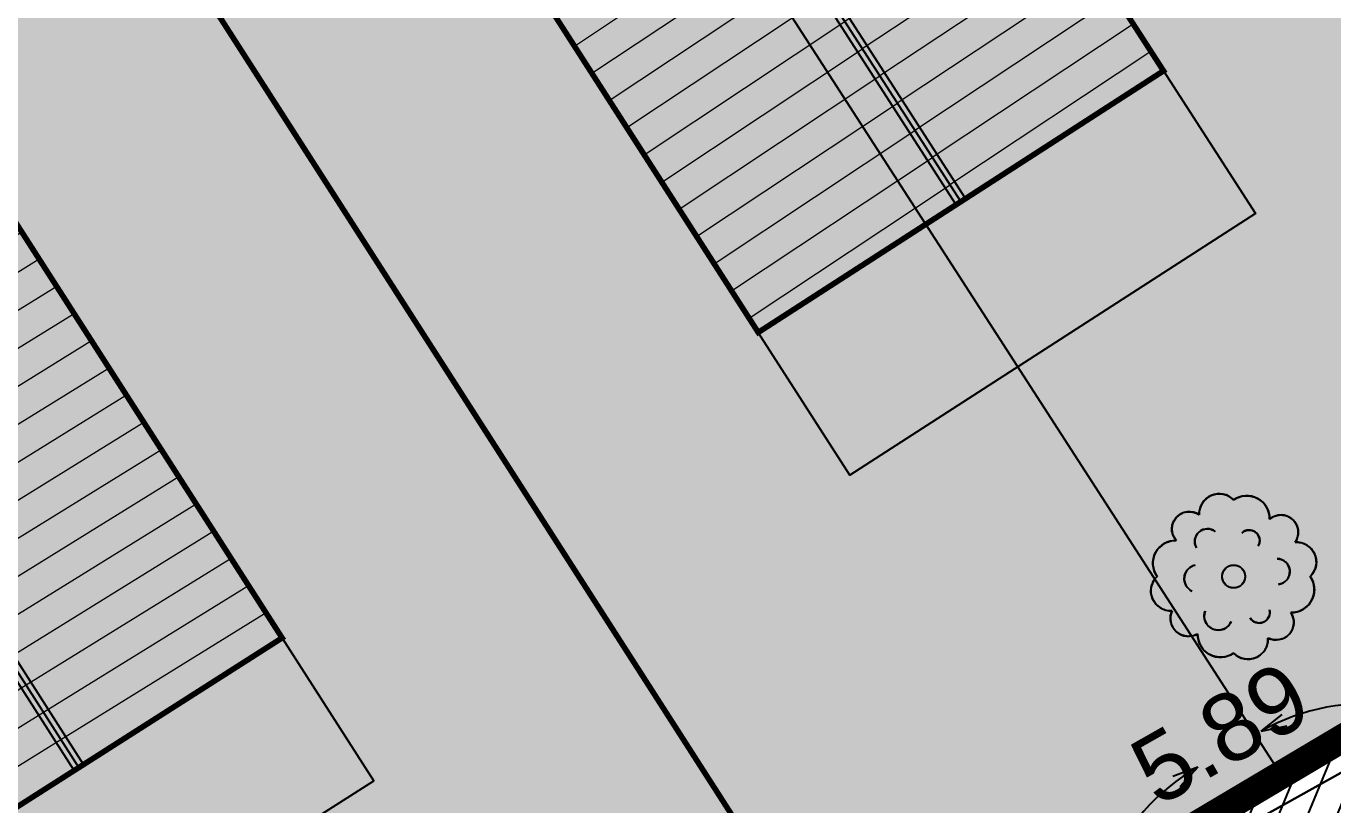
# Model space of a CAD drawing. Header units: metres. Extents: x 394605 to 1395358, y 4171135 to 6406139.
# Drawn here: x 1394503.61 to 1394526.72, y 4172584.86 to 4172598.63 of the extents above; entities that cross this region are included whole.
import ezdxf
from ezdxf.enums import TextEntityAlignment as Align

# ---------------------------------------------------------------- set-up
doc = ezdxf.new("R2010")
doc.units = ezdxf.units.M
doc.header["$LTSCALE"] = 2
doc.linetypes.add('AXES2', pattern=[1.125, 0.75, -0.125, 0.125, -0.125])
doc.linetypes.add('CACHE', pattern=[0.375, 0.25, -0.125])
for name, color, linetype in [('Arbres_à_enjeux', 6, 'Continuous'), ('P-Assiette', 14, 'Continuous'), ('P-Lot', 250, 'Continuous'), ('P-Recul', 5, 'Continuous'), ('T-BATIMENT', 7, 'Continuous'), ('T-BATIMENT-HACHURE', 7, 'Continuous'), ('T-COTATIONS', 1, 'Continuous'), ('T-LIMITES', 1, 'Continuous'), ('T-SECTION AH', 3, 'Continuous'), ('T-VEGETATION', 108, 'Continuous')]:
    doc.layers.add(name, color=color, linetype=linetype)
doc.layers.add('C-Hab', color=7, linetype='Continuous', true_color=0xfbfcc5)
doc.layers.add('H-bati', color=7, linetype='Continuous', true_color=0x857b3d)
doc.layers.add('C-Lot', color=7, linetype='Continuous', true_color=0xeaddbe, transparency=0.5)
doc.styles.add('Arial 1.0', font='arial.ttf', dxfattribs={"width": 0.99, "height": 0.2})
pattern_1 = [(266.5102305065259, (379432.3446980148, 6438839.854039512), (0.5704402578887047, -0.03478738535544174), [])]

# ---------------------------------------------------------------- blocks, each defined once
blk = doc.blocks.new('Flèche gauche')
at = {"color": 0}
for q in [(0.6106969393718814, 0.2879555129647198), (0.6165316798958774, 0.2149429376847267)]:
    blk.add_line((0.766630682849163, 0.2636774042406193), q, dxfattribs=at)
blk.add_arc((0.7702915626116084, -0.9932779742569885), 1.256960709638412, 90.16687335938703, 127.7937397744664, dxfattribs=at)
blk = doc.blocks.new('Flèche droite')
at = {"color": 0}
for q in [(-0.6106969393718769, 0.2879555129647182), (-0.6165316798958728, 0.2149429376847251)]:
    blk.add_line((-0.7666306828491584, 0.2636774042406178), q, dxfattribs=at)
blk.add_arc((-0.7702915626116056, -0.9932779742569902), 1.256960709638412, 52.2062602255338, 89.8331266406129, dxfattribs=at)
blk = doc.blocks.new('A$C758E7D02')
at = {"color": 104, "linetype": 'Continuous', "lineweight": -3}
blk.add_circle((0, 0), 0.1015583750999975, dxfattribs=at)
for centre, radius, start, end in [((-0.1275147015699076, 0.555152232047476), 0.1765071018121276, 43.68116258275225, 183.5855185810282), ((0.1164111645871344, 0.5121093561583621), 0.201810709496209, 358.446959581943, 125.1814545820619), ((-0.3935336522481521, 0.4206891263083889), 0.152668865345682, 53.9440572188253, 222.195165947765), ((0.4185560177984371, 0.3911587991851775), 0.1530285319318557, 325.1330616929599, 131.0061614715119), ((-0.2309874212214709, 0.3096346063848614), 0.1123858775451596, 52.42823969313627, 209.5382013347194), ((0.1368533815134469, 0.3172601307442164), 0.09361312488800767, 330.5781575828191, 133.7013555815067), ((-0.512109356086512, 0.1164111646285164), 0.201810709496209, 88.44695958194303, 215.181454582071), ((0.5551522320461117, 0.1275147015703624), 0.1765071018121276, 313.6811625827567, 93.58551858102862), ((0.3824700014070004, 0.04346446211638977), 0.1141605727082251, 276.6100445764242, 88.95563623430317), ((-0.5551522320470212, -0.1275147015694529), 0.1765071018121276, 133.6811625827567, 273.5855185810286), ((-0.3116486984081348, -0.01969591474153276), 0.1244997563969042, 103.6978511325776, 242.3351342874278), ((0.5121093561015186, -0.1164111645712183), 0.201810709496209, 268.4469595819431, 35.18145458207101), ((-0.3998267391693844, -0.3703069364628391), 0.158928200724996, 155.2128748459172, 300.9263483192465), ((-0.1360266974793376, -0.3510605840506287), 0.1236922048258439, 159.5257211966062, 338.1549308276295), ((0.2263051170571089, -0.3178685762804889), 0.09361312488800767, 210.5781575831314, 13.70135558447734), ((0.3747761935010203, -0.4038410548687352), 0.1572622516048958, 243.1209560447971, 33.01826711892249), ((-0.1164111645721277, -0.5121093561010639), 0.201810709496209, 178.446959581943, 305.1814545820619), ((0.1275147015694529, -0.5551522320461117), 0.1765071018121276, 223.6811625827522, 3.585518581028216)]:
    blk.add_arc(centre, radius, start, end, dxfattribs=at)
blk = doc.blocks.new('r008')
at = {"layer": 'T-VEGETATION'}
blk.add_blockref('A$C758E7D02', (0, 0), dxfattribs=at)
blk = doc.blocks.new('Maison2')
at = {"layer": 'C-Hab', "true_color": 0xebe4e0}
h = blk.add_hatch(color=254, dxfattribs=at)
h.dxf.hatch_style = 1
h.paths.add_polyline_path([(379591.4384184218, 6438838.146923824), (379588.4473754718, 6438838.378691342), (379587.808642001, 6438829.864623243), (379590.8002352559, 6438829.640191077)])
at = {"layer": 'C-Hab', "lineweight": 9, "true_color": 0x939598}
h = blk.add_hatch(dxfattribs=at)
h.set_pattern_fill('ANSI31', color=252, scale=0.18, angle=225)
h.set_pattern_definition(pattern_1)
h.paths.add_polyline_path([(379603.4042770808, 6438837.219723043), (379591.4384184218, 6438838.146923824), (379591.1193268389, 6438833.893557445), (379603.084215294, 6438832.981797658)])
h = blk.add_hatch(dxfattribs=at)
h.set_pattern_fill('ANSI31', color=252, scale=0.18, angle=225)
h.set_pattern_definition(pattern_1)
h.paths.add_polyline_path([(379603.0842152924, 6438832.98179766), (379591.1193268391, 6438833.89355745), (379590.8002352559, 6438829.640191077), (379602.7666991908, 6438828.743675022)])
h = blk.add_hatch(color=252, dxfattribs=at)
h.dxf.hatch_style = 1
h.paths.add_polyline_path([(379603.582769862, 6438832.943806333), (379603.0842152923, 6438832.981797662), (379602.9721031893, 6438831.485354366), (379603.4687958747, 6438831.448142624)])
at = {"layer": 'C-Hab', "color": 251, "true_color": 0x636466, "flags": 128}
for points in [[(379590.8002352559, 6438829.640191077), (379587.808642001, 6438829.864623243), (379588.4473754718, 6438838.378691342), (379591.4384184218, 6438838.146923824)], [(379591.1269251046, 6438833.993268365), (379603.0918135581, 6438833.081508576)], [(379591.1117285732, 6438833.793846536), (379603.0766170266, 6438832.882086747)], [(379591.1193268389, 6438833.893557451), (379603.0842152924, 6438832.981797662)], [(379603.0842152924, 6438832.981797662), (379603.582769862, 6438832.943806333), (379603.4687958747, 6438831.448142624), (379602.9721031892, 6438831.485354366)]]:
    blk.add_lwpolyline(points, dxfattribs=at)
at = {"layer": 'C-Hab', "color": 251, "true_color": 0x636466, "const_width": 0.1, "flags": 128}
blk.add_lwpolyline([(379603.4017313943, 6438837.219920301), (379591.4384184218, 6438838.146923824), (379590.8002352559, 6438829.640191077), (379602.7666991904, 6438828.743675023)], close=True, dxfattribs=at)

msp = doc.modelspace()

# ---------------------------------------------------------------- hatches: boundary and pattern name
at = {"layer": 'C-Lot', "transparency": 33554585}
h = msp.add_hatch(color=256, dxfattribs=at)
h.dxf.hatch_style = 1
h.paths.add_polyline_path([(1394576.294008174, 4172613.253390431), (1394560.339071024, 4172637.366636036), (1394557.502048464, 4172638.497043276), (1394554.53676354, 4172637.766562035), (1394464.955174495, 4172580.305150983), (1394480.128329062, 4172556.743597354), (1394522.726030077, 4172583.698960296)])
at = {"layer": 'P-Recul', "transparency": 33554610}
h = msp.add_hatch(dxfattribs=at)
h.set_pattern_fill('ANSI37', color=1)
h.set_pattern_definition([(167.6855488303565, (1394518.349336899, 4172581.162559495), (-0.6771538730547233, -3.101949005416915), []), (257.6855488303565, (1394518.349336899, 4172581.162559495), (3.101949005416915, -0.6771538730547235), [])])
edge = h.paths.add_edge_path()
edge.add_line((1394424.772950551, 4172598.179904723), (1394428.664071449, 4172591.849800748))
edge.add_line((1394428.664071449, 4172591.849800748), (1394446.841490946, 4172586.593240994))
edge.add_arc((1394449.3416767, 4172595.238995506), 8.999999994171933, 253.8711487778104, 302.6711739413473)
edge.add_line((1394454.200028617, 4172587.662953231), (1394545.266265808, 4172646.061759875))
edge.add_arc((1394540.407913885, 4172653.637802157), 9.000000003659984, 302.6711739535272, 361.6231229347727)
edge.add_line((1394549.404302776, 4172653.892727611), (1394546.310334673, 4172658.568748084))
edge.add_line((1394546.310334673, 4172658.568748084), (1394542.194311187, 4172655.971335405))
edge.add_line((1394542.194311187, 4172655.971335405), (1394544.316384732, 4172652.787005081))
edge.add_arc((1394540.407913818, 4172653.637802175), 4.00000007313457, 302.6712001837872, 347.71941657745083, ccw=False)
edge.add_line((1394542.567182919, 4172650.2706732), (1394451.500944219, 4172591.87186561))
edge.add_arc((1394449.341676699, 4172595.238995507), 3.999999995112079, 253.87114877587112, 302.6711739755096, ccw=False)
edge.add_line((1394448.230483031, 4172591.396437948), (1394424.772950551, 4172598.179904723))
h = msp.add_hatch(dxfattribs=at)
h.set_pattern_fill('ANSI37', color=5)
h.set_pattern_definition([(45, (0, 0), (-2.245064030267288, 2.245064030267288), []), (135, (0, 0), (-2.245064030267288, -2.245064030267288), [])])
edge = h.paths.add_edge_path()
edge.add_line((1394542.194311186, 4172655.971335405), (1394544.316384732, 4172652.787005081))
edge.add_arc((1394540.407913888, 4172653.637802155), 4.00000000052567, 302.6711739491463, 347.7194166514109, ccw=False)
edge.add_line((1394542.567181408, 4172650.270672252), (1394451.500944218, 4172591.87186561))
edge.add_arc((1394449.341676699, 4172595.238995512), 3.999999999549606, 253.8711487944006, 302.67117393871, ccw=False)
edge.add_line((1394448.230483031, 4172591.396437948), (1394424.77295055, 4172598.179904723))
edge.add_line((1394424.77295055, 4172598.179904723), (1394420.88182965, 4172604.510008698))
edge.add_line((1394420.88182965, 4172604.510008698), (1394449.183709507, 4172596.325649927))
edge.add_line((1394449.183709507, 4172596.325649927), (1394542.194311186, 4172655.971335405))
at = {"layer": 'T-BATIMENT-HACHURE'}
h = msp.add_hatch(dxfattribs=at)
h.set_pattern_fill('ANSI31', color=256, scale=0.15, angle=22.5)
h.set_pattern_definition([(67.5, (0, 0), (-0.4399976273585002, 0.182252984663874), [])])
h.paths.add_polyline_path([(1394528.129058205, 4172586.602286275), (1394522.726030078, 4172583.698960296), (1394524.61939692, 4172580.175444722), (1394530.022425048, 4172583.078770701)])
at = {"layer": 'T-VEGETATION'}
h = msp.add_hatch(dxfattribs=at)
h.set_pattern_fill('AR-CONC', color=84, scale=0.025)
h.set_pattern_definition([(49.99999999999999, (0, 0), (4.5546167249001, -0.3984771384725772), [0.4762500000000001, -5.23875]), (355, (0, 0), (-0.8810706493916748, 4.776416072054499), [0.381, -4.191]), (100.451, (0.3795500000000001, -0.03320625), (3.673562541648981, 4.377917195507297), [0.4047500000000001, -4.45225]), (46.18420000000002, (0, 1.27), (6.776976022303248, -1.051058198318179), [0.7143749999999999, -7.858124999999999]), (96.6356, (0.5647475000000001, 1.1824125), (5.935105861655929, 6.185638897251231), [0.607125, -6.678375]), (351.1840000000001, (0, 1.27), (5.935115145348348, 6.185627946514942), [0.5715, -6.2865]), (21, (0.635, 0.9525000000000001), (3.790371995884582, -2.556637962919063), [0.4762500000000001, -5.23875]), (326.0000000000001, (0.635, 0.9525000000000001), (1.545050708691177, 4.604699153057981), [0.381, -4.191]), (71.4514, (0.9508625, 0.7394475), (5.335412269253112, 2.048071442901436), [0.4047500000000001, -4.45225]), (37.50000000000001, (0, 0), (0.07721508126479543, 2.113875971828828), [0, -4.1402, 0, -4.2545, 0, -4.206875]), (7.499999999999999, (0, 0), (1.670491562757644, 2.504514370452988), [0, -2.4257, 0, -4.04495, 0, -1.603375]), (327.5, (-1.41605, 0), (3.389764879171785, -0.1432185998168361), [0, -1.5875, 0, -4.953, 0, -6.57225]), (317.5, (-2.05105, 0), (3.703229534650451, 0.6356622758333258), [0, -2.06375, 0, -3.2893, 0, -4.66725])])
h.paths.add_polyline_path([(1394513.680538087, 4172703.774851203), (1394465.544901292, 4172672.817851049), (1394464.494671845, 4172668.008150053), (1394477.657789745, 4172642.524897727), (1394474.854186032, 4172628.237975471), (1394454.647681902, 4172612.617062554), (1394477.637255271, 4172559.811467326), (1394572.801968476, 4172614.450912564)])

# ---------------------------------------------------------------- linework, layer by layer
at = {"layer": 'Arbres_à_enjeux', "color": 96}
for points in [[(1394524.361908986, 4172589.983744944), (1394524.3612271, 4172590.00835871), (1394524.362262671, 4172590.032960134), (1394524.365010661, 4172590.057429523), (1394524.3694577, 4172590.081647828), (1394524.375582152, 4172590.105497221), (1394524.383354221, 4172590.128861668), (1394524.392736093, 4172590.151627496), (1394524.403682123, 4172590.173683943), (1394524.416139056, 4172590.1949237), (1394524.430046287, 4172590.215243429), (1394524.445336152, 4172590.23454427), (1394524.461934262, 4172590.252732321), (1394524.479759865, 4172590.26971909), (1394524.498726234, 4172590.285421934), (1394524.518741092, 4172590.299764454), (1394524.539707064, 4172590.31267687), (1394524.561522143, 4172590.324096361), (1394524.584080194, 4172590.333967368), (1394524.607271467, 4172590.342241865), (1394524.630983131, 4172590.348879595), (1394524.655099821, 4172590.353848265), (1394524.679504206, 4172590.357123699), (1394524.70407755, 4172590.358689963), (1394524.7287003, 4172590.358539436), (1394524.753252658, 4172590.356672851), (1394524.777615172, 4172590.353099288), (1394524.801669313, 4172590.347836135), (1394524.82529805, 4172590.340908998), (1394524.848386424, 4172590.332351578), (1394524.870822104, 4172590.32220551), (1394524.892495936, 4172590.310520158), (1394524.91330247, 4172590.297352372), (1394524.933140479, 4172590.282766219), (1394524.951913444, 4172590.266832662), (1394524.969530031, 4172590.249629223)], [(1394524.969530258, 4172590.249628563), (1394524.99287059, 4172590.264902763), (1394525.017210141, 4172590.278528419), (1394525.042432664, 4172590.290440455), (1394525.068417694, 4172590.300581977), (1394525.095041125, 4172590.308904549), (1394525.122175801, 4172590.315368422), (1394525.149692124, 4172590.319942723), (1394525.177458674, 4172590.322605606), (1394525.205342837, 4172590.323344352), (1394525.233211435, 4172590.322155433), (1394525.260931365, 4172590.319044527), (1394525.288370235, 4172590.314026492), (1394525.315396995, 4172590.307125296), (1394525.341882563, 4172590.298373897), (1394525.367700441, 4172590.287814095), (1394525.392727322, 4172590.275496322), (1394525.416843675, 4172590.261479411), (1394525.439934318, 4172590.245830306), (1394525.461888968, 4172590.22862375), (1394525.48260277, 4172590.209941922), (1394525.501976791, 4172590.189874047), (1394525.519918499, 4172590.168515973), (1394525.536342205, 4172590.145969705), (1394525.551169466, 4172590.122342929), (1394525.564329468, 4172590.097748485), (1394525.575759356, 4172590.072303841), (1394525.58540454, 4172590.046130521), (1394525.593218955, 4172590.019353531), (1394525.599165278, 4172589.99210076), (1394525.603215108, 4172589.96450237), (1394525.605349105, 4172589.936690172), (1394525.605557075, 4172589.908797001)], [(1394523.955981389, 4172589.531813074), (1394523.942514164, 4172589.547727534), (1394523.930164309, 4172589.564523879), (1394523.918989398, 4172589.582123809), (1394523.909041528, 4172589.600445272), (1394523.900367073, 4172589.619402857), (1394523.893006476, 4172589.638908183), (1394523.886994048, 4172589.658870319), (1394523.882357821, 4172589.679196203), (1394523.879119408, 4172589.699791077), (1394523.877293906, 4172589.720558929), (1394523.876889826, 4172589.741402942), (1394523.87790905, 4172589.762225942), (1394523.880346829, 4172589.782930854), (1394523.884191796, 4172589.803421154), (1394523.889426027, 4172589.823601317), (1394523.896025121, 4172589.843377265), (1394523.903958313, 4172589.862656803), (1394523.913188619, 4172589.881350054), (1394523.923673008, 4172589.899369869), (1394523.935362603, 4172589.916632242), (1394523.948202908, 4172589.933056697), (1394523.962134062, 4172589.948566665), (1394523.977091119, 4172589.963089839), (1394523.993004351, 4172589.976558514), (1394524.009799571, 4172589.988909899), (1394524.027398483, 4172590.000086414), (1394524.04571904, 4172590.010035954), (1394524.064675833, 4172590.018712135), (1394524.084180489, 4172590.026074511), (1394524.104142077, 4172590.032088757), (1394524.124467538, 4172590.036726836), (1394524.145062117, 4172590.039967126), (1394524.165829803, 4172590.04179452), (1394524.186673779, 4172590.0422005), (1394524.207496872, 4172590.041183173), (1394524.228202006, 4172590.038747281), (1394524.248692656, 4172590.034904181), (1394524.268873296, 4172590.029671789), (1394524.288649845, 4172590.023074497), (1394524.307930106, 4172590.015143062), (1394524.326624198, 4172590.005914459), (1394524.344644968, 4172589.995431712), (1394524.361908406, 4172589.98374369)], [(1394525.605557288, 4172589.90879758), (1394525.621941657, 4172589.922080292), (1394525.639201962, 4172589.934202994), (1394525.657256227, 4172589.945108108), (1394525.676018705, 4172589.954743843), (1394525.695400288, 4172589.963064435), (1394525.715308924, 4172589.970030366), (1394525.735650061, 4172589.975608553), (1394525.75632709, 4172589.979772503), (1394525.777241808, 4172589.98250244), (1394525.798294885, 4172589.983785397), (1394525.81938633, 4172589.983615282), (1394525.840415973, 4172589.981992903), (1394525.861283936, 4172589.978925966), (1394525.88189111, 4172589.974429035), (1394525.902139623, 4172589.968523469), (1394525.921933308, 4172589.961237316), (1394525.941178158, 4172589.952605179), (1394525.95978277, 4172589.942668057), (1394525.977658786, 4172589.931473144), (1394525.994721304, 4172589.91907361), (1394526.01088929, 4172589.905528343), (1394526.026085955, 4172589.890901677), (1394526.040239124, 4172589.875263077), (1394526.05328158, 4172589.858686818), (1394526.065151378, 4172589.841251627), (1394526.075792144, 4172589.823040309), (1394526.085153342, 4172589.804139358), (1394526.093190511, 4172589.784638539), (1394526.099865481, 4172589.764630471), (1394526.105146548, 4172589.744210179), (1394526.109008633, 4172589.723474647), (1394526.111433391, 4172589.702522355), (1394526.112409307, 4172589.681452813), (1394526.111931746, 4172589.660366089), (1394526.110002976, 4172589.639362331), (1394526.106632158, 4172589.618541294), (1394526.1018353, 4172589.598001864), (1394526.095635186, 4172589.577841592), (1394526.088061261, 4172589.558156225), (1394526.079149496, 4172589.539039258), (1394526.068942218, 4172589.520581482), (1394526.057487904, 4172589.502870562)], [(1394524.311729211, 4172589.403973272), (1394524.30459799, 4172589.41762894), (1394524.29841891, 4172589.431741013), (1394524.293220999, 4172589.446243196), (1394524.289028674, 4172589.461067367), (1394524.28586163, 4172589.476143886), (1394524.283734742, 4172589.491401932), (1394524.282658003, 4172589.506769828), (1394524.28263647, 4172589.522175384), (1394524.283670245, 4172589.53754623), (1394524.285754472, 4172589.552810162), (1394524.288879358, 4172589.567895476), (1394524.293030227, 4172589.582731308), (1394524.298187577, 4172589.597247966), (1394524.304327183, 4172589.611377256), (1394524.311420204, 4172589.625052806), (1394524.319433318, 4172589.638210374), (1394524.328328885, 4172589.650788153), (1394524.338065117, 4172589.662727055), (1394524.348596277, 4172589.673970999), (1394524.359872895, 4172589.684467165), (1394524.371841998, 4172589.694166247), (1394524.38444736, 4172589.703022683), (1394524.397629768, 4172589.710994868), (1394524.411327295, 4172589.718045354), (1394524.425475598, 4172589.72414102), (1394524.440008213, 4172589.729253232), (1394524.454856873, 4172589.733357974), (1394524.469951825, 4172589.736435965), (1394524.485222161, 4172589.738472745), (1394524.500596146, 4172589.739458746), (1394524.51600156, 4172589.739389337), (1394524.531366036, 4172589.738264843), (1394524.546617398, 4172589.736090548), (1394524.561684003, 4172589.732876664), (1394524.576495073, 4172589.72863829), (1394524.590981033, 4172589.723395335), (1394524.605073834, 4172589.717172429), (1394524.618707275, 4172589.709998803), (1394524.631817311, 4172589.701908157), (1394524.644342358, 4172589.692938497)], [(1394525.113613829, 4172589.665393006), (1394525.123317086, 4172589.674041953), (1394525.133597058, 4172589.681996805), (1394525.144404195, 4172589.689219218), (1394525.155686409, 4172589.695674382), (1394525.167389319, 4172589.701331182), (1394525.179456517, 4172589.706162354), (1394525.19182984, 4172589.71014461), (1394525.204449649, 4172589.713258756), (1394525.217255116, 4172589.715489783), (1394525.230184521, 4172589.716826938), (1394525.243175543, 4172589.717263774), (1394525.256165567, 4172589.716798186), (1394525.26909198, 4172589.715432419), (1394525.281892479, 4172589.713173056), (1394525.294505364, 4172589.710030986), (1394525.306869843, 4172589.706021355), (1394525.318926319, 4172589.701163488), (1394525.33061668, 4172589.6954808), (1394525.341884579, 4172589.689000682), (1394525.352675706, 4172589.681754367), (1394525.362938046, 4172589.673776783), (1394525.372622137, 4172589.665106381), (1394525.381681301, 4172589.655784952), (1394525.390071874, 4172589.645857426), (1394525.397753412, 4172589.635371652), (1394525.404688892, 4172589.624378172), (1394525.410844884, 4172589.612929974), (1394525.416191717, 4172589.601082237), (1394525.42070362, 4172589.588892068), (1394525.424358845, 4172589.576418223), (1394525.427139773, 4172589.563720825), (1394525.429033002, 4172589.550861075), (1394525.430029405, 4172589.537900957), (1394525.430124181, 4172589.524902937), (1394525.429316872, 4172589.511929668), (1394525.427611369, 4172589.499043677), (1394525.425015893, 4172589.486307077), (1394525.421542955, 4172589.473781256), (1394525.417209293, 4172589.461526589), (1394525.412035795, 4172589.449602143), (1394525.406047399, 4172589.438065394)], [(1394523.615150406, 4172588.895786044), (1394523.599876206, 4172588.919126376), (1394523.586250549, 4172588.943465927), (1394523.574338514, 4172588.96868845), (1394523.564196992, 4172588.994673481), (1394523.555874419, 4172589.021296911), (1394523.549410547, 4172589.048431587), (1394523.544836245, 4172589.07594791), (1394523.542173363, 4172589.103714461), (1394523.541434617, 4172589.131598623), (1394523.542623536, 4172589.159467221), (1394523.545734442, 4172589.187187151), (1394523.550752476, 4172589.214626022), (1394523.557653673, 4172589.241652782), (1394523.566405071, 4172589.268138349), (1394523.576964874, 4172589.293956228), (1394523.589282646, 4172589.318983108), (1394523.603299557, 4172589.343099461), (1394523.618948662, 4172589.366190104), (1394523.636155218, 4172589.388144755), (1394523.654837047, 4172589.408858556), (1394523.674904921, 4172589.428232577), (1394523.696262996, 4172589.446174285), (1394523.718809263, 4172589.462597991), (1394523.74243604, 4172589.477425253), (1394523.767030483, 4172589.490585254), (1394523.792475128, 4172589.502015142), (1394523.818648448, 4172589.511660326), (1394523.845425438, 4172589.519474741), (1394523.872678208, 4172589.525421064), (1394523.900276599, 4172589.529470894), (1394523.928088796, 4172589.531604891), (1394523.955981968, 4172589.531812861)], [(1394526.057489158, 4172589.502869982), (1394526.082102924, 4172589.503551868), (1394526.106704348, 4172589.502516298), (1394526.131173737, 4172589.499768307), (1394526.155392042, 4172589.495321269), (1394526.179241434, 4172589.489196816), (1394526.202605882, 4172589.481424748), (1394526.22537171, 4172589.472042875), (1394526.247428157, 4172589.461096845), (1394526.268667914, 4172589.448639912), (1394526.288987643, 4172589.434732682), (1394526.308288484, 4172589.419442817), (1394526.326476534, 4172589.402844706), (1394526.343463304, 4172589.385019103), (1394526.359166148, 4172589.366052734), (1394526.373508668, 4172589.346037876), (1394526.386421084, 4172589.325071905), (1394526.397840575, 4172589.303256826), (1394526.407711582, 4172589.280698774), (1394526.415986079, 4172589.257507501), (1394526.422623809, 4172589.233795837), (1394526.427592478, 4172589.209679147), (1394526.430867913, 4172589.185274763), (1394526.432434177, 4172589.160701418), (1394526.43228365, 4172589.136078669), (1394526.430417065, 4172589.11152631), (1394526.426843502, 4172589.087163796), (1394526.421580349, 4172589.063109655), (1394526.414653211, 4172589.039480919), (1394526.406095792, 4172589.016392544), (1394526.395949724, 4172588.993956864), (1394526.384264372, 4172588.972283032), (1394526.371096586, 4172588.951476498), (1394526.356510433, 4172588.931638489), (1394526.340576876, 4172588.912865525), (1394526.323373437, 4172588.895248937)], [(1394524.230353963, 4172588.635592032), (1394524.215395989, 4172588.644105027), (1394524.201061813, 4172588.653630962), (1394524.187419915, 4172588.664124326), (1394524.174535472, 4172588.675534987), (1394524.162470039, 4172588.687808429), (1394524.151281259, 4172588.700886016), (1394524.141022588, 4172588.714705268), (1394524.131743037, 4172588.729200164), (1394524.123486939, 4172588.744301452), (1394524.116293739, 4172588.759936986), (1394524.110197802, 4172588.776032067), (1394524.105228252, 4172588.792509798), (1394524.101408832, 4172588.809291458), (1394524.098757788, 4172588.826296869), (1394524.097287787, 4172588.843444789), (1394524.097005851, 4172588.860653292), (1394524.097913327, 4172588.877840164), (1394524.10000588, 4172588.894923292), (1394524.103273513, 4172588.911821062), (1394524.107700613, 4172588.928452744), (1394524.113266031, 4172588.944738879), (1394524.119943178, 4172588.960601658), (1394524.127700153, 4172588.975965297), (1394524.136499896, 4172588.990756395), (1394524.146300367, 4172589.004904287), (1394524.157054742, 4172589.01834138), (1394524.168711643, 4172589.031003478), (1394524.181215378, 4172589.042830087), (1394524.194506209, 4172589.053764704), (1394524.20852064, 4172589.063755089), (1394524.223191714, 4172589.072753513), (1394524.238449341, 4172589.080716985), (1394524.254220626, 4172589.087607459), (1394524.270430221, 4172589.093392015), (1394524.287000684, 4172589.098043017)], [(1394525.172378341, 4172588.895517377), (1394525.171883559, 4172588.881348669), (1394525.170401623, 4172588.867248989), (1394525.167939753, 4172588.85328703), (1394525.164509943, 4172588.839530813), (1394525.160128902, 4172588.826047357), (1394525.154817976, 4172588.812902352), (1394525.148603037, 4172588.800159839), (1394525.141514364, 4172588.787881898), (1394525.133586494, 4172588.776128347), (1394525.124858049, 4172588.764956447), (1394525.115371554, 4172588.754420626), (1394525.105173225, 4172588.744572215), (1394525.094312749, 4172588.735459194), (1394525.082843036, 4172588.727125959), (1394525.070819966, 4172588.719613112), (1394525.058302114, 4172588.712957251), (1394525.045350465, 4172588.707190806), (1394525.032028119, 4172588.702341869), (1394525.01839998, 4172588.698434062), (1394525.004532445, 4172588.695486427), (1394524.990493073, 4172588.693513322), (1394524.976350263, 4172588.69252436), (1394524.962172919, 4172588.69252436), (1394524.948030109, 4172588.693513322), (1394524.933990738, 4172588.695486427), (1394524.920123202, 4172588.698434062), (1394524.906495063, 4172588.702341869), (1394524.893172717, 4172588.707190806), (1394524.880221068, 4172588.712957251), (1394524.867703216, 4172588.719613112), (1394524.855680146, 4172588.727125959), (1394524.844210433, 4172588.735459194), (1394524.833349957, 4172588.744572215), (1394524.823151628, 4172588.754420626), (1394524.813665133, 4172588.764956447), (1394524.804936688, 4172588.776128347), (1394524.797008818, 4172588.787881898), (1394524.789920145, 4172588.800159839), (1394524.783705207, 4172588.812902352), (1394524.77839428, 4172588.826047357), (1394524.774013239, 4172588.839530813), (1394524.770583429, 4172588.85328703), (1394524.768121559, 4172588.867248989), (1394524.766639623, 4172588.881348669), (1394524.766144841, 4172588.895517377), (1394524.766639623, 4172588.909686085), (1394524.768121559, 4172588.923785765), (1394524.770583429, 4172588.937747724), (1394524.774013239, 4172588.951503941), (1394524.77839428, 4172588.964987397), (1394524.783705207, 4172588.978132403), (1394524.789920145, 4172588.990874915), (1394524.797008818, 4172589.003152856), (1394524.804936688, 4172589.014906407), (1394524.813665133, 4172589.026078308), (1394524.823151628, 4172589.036614128), (1394524.833349957, 4172589.046462539), (1394524.844210433, 4172589.055575561), (1394524.855680146, 4172589.063908795), (1394524.867703216, 4172589.071421643), (1394524.880221068, 4172589.078077503), (1394524.893172717, 4172589.083843949), (1394524.906495063, 4172589.088692886), (1394524.920123202, 4172589.092600692), (1394524.933990738, 4172589.095548328), (1394524.948030109, 4172589.097521433), (1394524.962172919, 4172589.098510394), (1394524.976350263, 4172589.098510394), (1394524.990493073, 4172589.097521433), (1394525.004532445, 4172589.095548328), (1394525.01839998, 4172589.092600692), (1394525.032028119, 4172589.088692886), (1394525.045350465, 4172589.083843949), (1394525.058302114, 4172589.078077503), (1394525.070819966, 4172589.071421643), (1394525.082843036, 4172589.063908795), (1394525.094312749, 4172589.055575561), (1394525.105173225, 4172589.046462539), (1394525.115371554, 4172589.036614128), (1394525.124858049, 4172589.026078308), (1394525.133586494, 4172589.014906407), (1394525.141514364, 4172589.003152856), (1394525.148603037, 4172588.990874915), (1394525.154817976, 4172588.978132403), (1394525.160128902, 4172588.964987397), (1394525.164509943, 4172588.951503941), (1394525.167939753, 4172588.937747724), (1394525.170401623, 4172588.923785765), (1394525.171883559, 4172588.909686085), (1394525.172378341, 4172588.895517377)], [(1394525.738363107, 4172589.210729518), (1394525.753947493, 4172589.209912002), (1394525.769439632, 4172589.20803182), (1394525.784767146, 4172589.205097756), (1394525.799858431, 4172589.201123518), (1394525.814642982, 4172589.196127673), (1394525.829051731, 4172589.190133559), (1394525.843017362, 4172589.18316918), (1394525.856474632, 4172589.175267072), (1394525.869360672, 4172589.166464151), (1394525.881615281, 4172589.156801543), (1394525.893181209, 4172589.146324389), (1394525.904004421, 4172589.135081636), (1394525.914034356, 4172589.123125806), (1394525.923224155, 4172589.110512757), (1394525.931530885, 4172589.097301411), (1394525.938915741, 4172589.083553489), (1394525.945344221, 4172589.069333219), (1394525.950786293, 4172589.054707034), (1394525.955216533, 4172589.039743265), (1394525.958614245, 4172589.024511817), (1394525.960963554, 4172589.009083849), (1394525.962253485, 4172588.993531438), (1394525.962478013, 4172588.977927239), (1394525.961636088, 4172588.962344152), (1394525.959731643, 4172588.946854977), (1394525.956773576, 4172588.931532077), (1394525.952775706, 4172588.916447036), (1394525.94775671, 4172588.901670327), (1394525.941740035, 4172588.887270985), (1394525.934753791, 4172588.873316279), (1394525.926830614, 4172588.859871402), (1394525.918007521, 4172588.846999166), (1394525.908325731, 4172588.834759707), (1394525.897830474, 4172588.823210203), (1394525.886570783, 4172588.812404613), (1394525.874599259, 4172588.802393417), (1394525.86197183, 4172588.793223385), (1394525.84874749, 4172588.784937357), (1394525.834988019, 4172588.777574044), (1394525.820757697, 4172588.771167845), (1394525.806123007, 4172588.765748688), (1394525.791152316, 4172588.76134189), (1394525.775915565, 4172588.75796804), (1394525.760483937, 4172588.755642898)], [(1394523.881034024, 4172588.288164772), (1394523.856420258, 4172588.287482886), (1394523.831818834, 4172588.288518457), (1394523.807349445, 4172588.291266447), (1394523.78313114, 4172588.295713486), (1394523.759281748, 4172588.301837938), (1394523.7359173, 4172588.309610007), (1394523.713151472, 4172588.318991879), (1394523.691095025, 4172588.329937909), (1394523.669855268, 4172588.342394843), (1394523.649535539, 4172588.356302073), (1394523.630234698, 4172588.371591938), (1394523.612046648, 4172588.388190049), (1394523.595059878, 4172588.406015651), (1394523.579357035, 4172588.42498202), (1394523.565014514, 4172588.444996879), (1394523.552102098, 4172588.46596285), (1394523.540682607, 4172588.487777929), (1394523.530811601, 4172588.51033598), (1394523.522537104, 4172588.533527253), (1394523.515899373, 4172588.557238917), (1394523.510930704, 4172588.581355608), (1394523.507655269, 4172588.605759992), (1394523.506089005, 4172588.630333337), (1394523.506239532, 4172588.654956086), (1394523.508106118, 4172588.679508444), (1394523.51167968, 4172588.703870959), (1394523.516942833, 4172588.727925099), (1394523.523869971, 4172588.751553836), (1394523.53242739, 4172588.77464221), (1394523.542573458, 4172588.79707789), (1394523.554258811, 4172588.818751722), (1394523.567426596, 4172588.839558257), (1394523.58201275, 4172588.859396265), (1394523.597946306, 4172588.87816923), (1394523.615149745, 4172588.895785817)], [(1394526.323372777, 4172588.895248711), (1394526.338646976, 4172588.871908379), (1394526.352272633, 4172588.847568827), (1394526.364184669, 4172588.822346304), (1394526.374326191, 4172588.796361274), (1394526.382648763, 4172588.769737843), (1394526.389112636, 4172588.742603167), (1394526.393686937, 4172588.715086844), (1394526.39634982, 4172588.687320294), (1394526.397088565, 4172588.659436131), (1394526.395899646, 4172588.631567534), (1394526.392788741, 4172588.603847603), (1394526.387770706, 4172588.576408733), (1394526.380869509, 4172588.549381973), (1394526.372118111, 4172588.522896405), (1394526.361558308, 4172588.497078527), (1394526.349240536, 4172588.472051647), (1394526.335223625, 4172588.447935294), (1394526.31957452, 4172588.424844651), (1394526.302367964, 4172588.40289), (1394526.283686135, 4172588.382176199), (1394526.263618261, 4172588.362802178), (1394526.242260186, 4172588.344860469), (1394526.219713919, 4172588.328436763), (1394526.196087142, 4172588.313609502), (1394526.171492699, 4172588.3004495), (1394526.146048055, 4172588.289019613), (1394526.119874734, 4172588.279374428), (1394526.093097745, 4172588.271560013), (1394526.065844974, 4172588.26561369), (1394526.038246583, 4172588.26156386), (1394526.010434386, 4172588.259429864), (1394525.982541214, 4172588.259221894)], [(1394524.332965894, 4172587.882237175), (1394524.313853304, 4172587.871661528), (1394524.294059503, 4172587.862423516), (1394524.273677971, 4172587.854566765), (1394524.252804959, 4172587.84812838), (1394524.231539044, 4172587.843138766), (1394524.209980655, 4172587.839621488), (1394524.188231602, 4172587.837593155), (1394524.166394599, 4172587.837063347), (1394524.144572772, 4172587.838034566), (1394524.122869177, 4172587.840502226), (1394524.101386309, 4172587.844454672), (1394524.080225626, 4172587.849873239), (1394524.059487058, 4172587.856732336), (1394524.039268547, 4172587.864999573), (1394524.019665575, 4172587.874635905), (1394524.000770719, 4172587.885595825), (1394523.982673212, 4172587.897827572), (1394523.965458521, 4172587.911273383), (1394523.949207944, 4172587.925869757), (1394523.933998225, 4172587.941547762), (1394523.919901194, 4172587.958233358), (1394523.906983424, 4172587.975847745), (1394523.895305922, 4172587.994307738), (1394523.884923835, 4172588.013526158), (1394523.875886193, 4172588.033412245), (1394523.868235678, 4172588.053872085), (1394523.86200842, 4172588.074809053), (1394523.857233827, 4172588.096124275), (1394523.853934449, 4172588.117717086), (1394523.852125865, 4172588.139485513), (1394523.851816619, 4172588.161326754), (1394523.853008169, 4172588.183137659), (1394523.855694889, 4172588.204815227), (1394523.859864091, 4172588.226257083), (1394523.865496085, 4172588.247361965), (1394523.872564275, 4172588.268030203), (1394523.881035278, 4172588.288164192)], [(1394524.926828777, 4172588.101344947), (1394524.919905567, 4172588.085670042), (1394524.911913853, 4172588.070512007), (1394524.90289198, 4172588.055943573), (1394524.892883234, 4172588.042034637), (1394524.881935638, 4172588.028851935), (1394524.870101718, 4172588.016458717), (1394524.857438254, 4172588.004914447), (1394524.844006005, 4172587.994274514), (1394524.829869419, 4172587.984589968), (1394524.815096323, 4172587.975907277), (1394524.799757599, 4172587.968268099), (1394524.783926843, 4172587.961709087), (1394524.767680009, 4172587.956261712), (1394524.751095051, 4172587.95195211), (1394524.734251544, 4172587.948800959), (1394524.717230302, 4172587.946823377), (1394524.700112995, 4172587.946028854), (1394524.68298175, 4172587.946421201), (1394524.665918763, 4172587.947998537), (1394524.649005903, 4172587.950753292), (1394524.632324319, 4172587.95467225), (1394524.615954048, 4172587.959736608), (1394524.599973635, 4172587.965922065), (1394524.584459754, 4172587.973198946), (1394524.56948684, 4172587.981532334), (1394524.555126735, 4172587.990882247), (1394524.541448338, 4172588.001203824), (1394524.528517278, 4172588.012447542), (1394524.516395598, 4172588.024559452), (1394524.505141459, 4172588.037481442), (1394524.494808857, 4172588.051151513), (1394524.485447369, 4172588.065504075), (1394524.47710191, 4172588.080470264), (1394524.469812524, 4172588.095978273), (1394524.463614183, 4172588.111953693), (1394524.458536629, 4172588.128319876), (1394524.454604222, 4172588.144998295), (1394524.451835832, 4172588.161908928), (1394524.450244739, 4172588.178970637), (1394524.44983858, 4172588.196101561), (1394524.450619301, 4172588.213219503), (1394524.452583158, 4172588.230242334), (1394524.455720728, 4172588.247088376), (1394524.460016957, 4172588.263676804), (1394524.46545123, 4172588.279928024)], [(1394525.603770274, 4172588.304126846), (1394525.606408854, 4172588.291399105), (1394525.608157971, 4172588.278518963), (1394525.609009196, 4172588.2655485), (1394525.608958425, 4172588.252550235), (1394525.608005903, 4172588.239586818), (1394525.606156221, 4172588.226720732), (1394525.603418295, 4172588.214013992), (1394525.59980532, 4172588.201527843), (1394525.595334713, 4172588.189322469), (1394525.59002802, 4172588.177456699), (1394525.58391082, 4172588.165987726), (1394525.577012598, 4172588.154970829), (1394525.569366602, 4172588.14445911), (1394525.561009687, 4172588.134503235), (1394525.551982132, 4172588.125151191), (1394525.542327449, 4172588.116448054), (1394525.532092175, 4172588.108435773), (1394525.521325643, 4172588.101152967), (1394525.510079746, 4172588.094634739), (1394525.49840869, 4172588.088912507), (1394525.48636873, 4172588.084013851), (1394525.474017896, 4172588.079962383), (1394525.46141572, 4172588.076777632), (1394525.448622943, 4172588.074474946), (1394525.435701228, 4172588.073065425), (1394525.422712855, 4172588.072555864), (1394525.409720428, 4172588.072948717), (1394525.396786571, 4172588.074242092), (1394525.383973624, 4172588.076429754), (1394525.371343344, 4172588.07950116), (1394525.358956611, 4172588.083441504), (1394525.346873126, 4172588.088231795), (1394525.335151133, 4172588.093848943), (1394525.32384713, 4172588.100265875), (1394525.313015603, 4172588.10745166), (1394525.30270876, 4172588.115371664), (1394525.292976278, 4172588.123987712), (1394525.283865068, 4172588.133258275), (1394525.275419047, 4172588.14313867), (1394525.267678922, 4172588.153581273), (1394525.260682002, 4172588.164535752)], [(1394525.982541793, 4172588.25922168), (1394525.993707201, 4172588.240673021), (1394526.003570139, 4172588.221400202), (1394526.012083876, 4172588.20149454), (1394526.019208072, 4172588.181050349), (1394526.024908973, 4172588.160164497), (1394526.029159566, 4172588.138935942), (1394526.031939714, 4172588.117465267), (1394526.033236242, 4172588.095854203), (1394526.033043007, 4172588.074205144), (1394526.031360927, 4172588.052620666), (1394526.028197969, 4172588.031203038), (1394526.023569121, 4172588.010053738), (1394526.017496314, 4172587.989272975), (1394526.010008322, 4172587.96895921), (1394526.001140624, 4172587.94920869), (1394525.990935236, 4172587.930114996), (1394525.979440512, 4172587.911768596), (1394525.966710915, 4172587.894256416), (1394525.952806759, 4172587.877661431), (1394525.937793923, 4172587.862062269), (1394525.921743539, 4172587.84753284), (1394525.904731656, 4172587.834141988), (1394525.886838878, 4172587.821953158), (1394525.868149982, 4172587.811024102), (1394525.848753518, 4172587.801406604), (1394525.828741388, 4172587.793146232), (1394525.808208412, 4172587.786282124), (1394525.787251876, 4172587.780846803), (1394525.765971075, 4172587.776866022), (1394525.74446684, 4172587.774358643), (1394525.722841059, 4172587.773336546), (1394525.701196197, 4172587.773804573), (1394525.67963481, 4172587.775760507), (1394525.658259057, 4172587.779195081), (1394525.63717022, 4172587.784092021), (1394525.616468218, 4172587.790428125), (1394525.59625114, 4172587.798173372), (1394525.576614776, 4172587.807291064)], [(1394524.968992924, 4172587.541406192), (1394524.945652592, 4172587.526131992), (1394524.921313041, 4172587.512506336), (1394524.896090518, 4172587.5005943), (1394524.870105488, 4172587.490452778), (1394524.843482057, 4172587.482130205), (1394524.816347381, 4172587.475666333), (1394524.788831058, 4172587.471092031), (1394524.761064508, 4172587.468429149), (1394524.733180345, 4172587.467690403), (1394524.705311748, 4172587.468879322), (1394524.677591817, 4172587.471990228), (1394524.650152947, 4172587.477008262), (1394524.623126187, 4172587.483909459), (1394524.596640619, 4172587.492660857), (1394524.570822741, 4172587.50322066), (1394524.54579586, 4172587.515538432), (1394524.521679508, 4172587.529555344), (1394524.498588864, 4172587.545204448), (1394524.476634214, 4172587.562411004), (1394524.455920413, 4172587.581092833), (1394524.436546392, 4172587.601160707), (1394524.418604683, 4172587.622518782), (1394524.402180977, 4172587.645065049), (1394524.387353716, 4172587.668691826), (1394524.374193714, 4172587.693286269), (1394524.362763827, 4172587.718730913), (1394524.353118642, 4172587.744904234), (1394524.345304227, 4172587.771681224), (1394524.339357905, 4172587.798933994), (1394524.335308074, 4172587.826532385), (1394524.333174078, 4172587.854344582), (1394524.332966108, 4172587.882237754)], [(1394525.576614196, 4172587.80728981), (1394525.577296082, 4172587.782676044), (1394525.576260511, 4172587.75807462), (1394525.573512522, 4172587.733605231), (1394525.569065482, 4172587.709386927), (1394525.56294103, 4172587.685537534), (1394525.555168961, 4172587.662173086), (1394525.545787089, 4172587.639407258), (1394525.534841059, 4172587.617350811), (1394525.522384126, 4172587.596111055), (1394525.508476896, 4172587.575791325), (1394525.493187031, 4172587.556490484), (1394525.47658892, 4172587.538302434), (1394525.458763317, 4172587.521315665), (1394525.439796948, 4172587.50561282), (1394525.41978209, 4172587.4912703), (1394525.398816118, 4172587.478357884), (1394525.377001039, 4172587.466938393), (1394525.354442988, 4172587.457067387), (1394525.331251715, 4172587.44879289), (1394525.307540052, 4172587.44215516), (1394525.283423361, 4172587.43718649), (1394525.259018976, 4172587.433911055), (1394525.234445632, 4172587.432344791), (1394525.209822882, 4172587.432495318), (1394525.185270524, 4172587.434361903), (1394525.16090801, 4172587.437935466), (1394525.13685387, 4172587.443198619), (1394525.113225132, 4172587.450125757), (1394525.090136758, 4172587.458683176), (1394525.067701078, 4172587.468829244), (1394525.046027246, 4172587.480514597), (1394525.025220712, 4172587.493682382), (1394525.005382703, 4172587.508268536), (1394524.986609738, 4172587.524202093), (1394524.968993151, 4172587.541405531)]]:
    msp.add_lwpolyline(points, dxfattribs=at)
at = {"layer": 'P-Assiette', "color": 5, "linetype": 'AXES2', "const_width": 0.1, "flags": 128}
msp.add_lwpolyline([(1394250.654391782, 4172559.257968887), (1394238.637303023, 4172577.792331588), (1394128.404523925, 4172507.671603328), (1394147.649545028, 4172476.792660683), (1394117.164937723, 4172457.573641133), (1394114.068298324, 4172455.797189467), (1394097.658499103, 4172445.550561412), (1394093.452798637, 4172442.980400229), (1394081.174924818, 4172435.543757495), (1394062.517214853, 4172466.292353548), (1393968.963372935, 4172405.089883558), (1393996.164114018, 4172363.787044582, 0.2451148996452972), (1394041.343013729, 4172339.838772086), (1394055.951668356, 4172341.733709279), (1394080.920404921, 4172357.240865298), (1394099.105167016, 4172392.610838602), (1394105.605759834, 4172404.629870013), (1394119.773295746, 4172401.775575687), (1394107.166651802, 4172345.15244743), (1394103.625529425, 4172329.247387574), (1394312.242124981, 4172367.689079942), (1394314.315267435, 4172368.062079028), (1394442.293353053, 4172391.233844796), (1394437.661810207, 4172428.197545753), (1394453.342831506, 4172446.106094132), (1394491.370448428, 4172404.047316129), (1394502.24, 4172424.82), (1394517.362471407, 4172452.738915077), (1394532.998937, 4172481.931088), (1394503.977492588, 4172522.855508561), (1394480.128329062, 4172556.743597354), (1394522.731164701, 4172583.690888448), (1394527.850203259, 4172586.600347714), (1394576.299408647, 4172613.24522851), (1394514.555091345, 4172706.561540184), (1394498.289987989, 4172702.817327135), (1394473.6983421, 4172686.985991447), (1394470.220519065, 4172684.765460341), (1394454.085177486, 4172674.458628069), (1394450.418127508, 4172672.059524063), (1394436.654686438, 4172694.371150878), (1394419.88, 4172688.59), (1394411.32, 4172686.32), (1394406.839607056, 4172688.801978001), (1394405.474359256, 4172690.993501293), (1394390.442419065, 4172681.435915991), (1394376.877580925, 4172702.497295844), (1394377.092354137, 4172702.634370316), (1394376.658581886, 4172703.313559951), (1394377.024973728, 4172704.032409539), (1394376.890353173, 4172704.10008559), (1394384.921179883, 4172720.034346858), (1394382.540852633, 4172721.199671148, -0.07601990847011447), (1394380.919254357, 4172716.683756046), (1394378.024016239, 4172710.91560271), (1394377.678697178, 4172711.088777429, 0.3568039648840056), (1394375.35573497, 4172710.046960516), (1394374.863917812, 4172709.078337478, -0.1328939847265919), (1394372.195263923, 4172706.092520015), (1394367.469613723, 4172703.075061257), (1394370.403972636, 4172698.362851665), (1394373.556899518, 4172700.376411675), (1394386.599067974, 4172679.559923975), (1394379.292805274, 4172675.117433987), (1394382.36792408, 4172670.277558141), (1394379.08, 4172666.89), (1394371.097642418, 4172655.396129106), (1394387.252573622, 4172629.636282238), (1394407.668400929, 4172597.091956606), (1394370.460096621, 4172572.154259377), (1394344.014465744, 4172618.613071928), (1394319.657569873, 4172603.141925841), (1394312.897521203, 4172598.837056734), (1394282.157504214, 4172579.428347709), (1394265.735900453, 4172568.99882203), (1394261.502976032, 4172566.293857383), (1394250.659526406, 4172559.249897039)], format="xyb", dxfattribs=at)
at = {"layer": 'P-Assiette', "linetype": 'AXES2', "flags": 128}
msp.add_lwpolyline([(1394250.654391782, 4172559.257968887, 0.25, 0.25, 0), (1394238.637303023, 4172577.792331588, 0.25, 0.25, 0), (1394128.404523925, 4172507.671603328, 0.25, 0.25, 0), (1394147.649545028, 4172476.792660683, 0.25, 0.25, 0), (1394117.164937723, 4172457.573641133, 0.25, 0.25, 0), (1394114.068298324, 4172455.797189467, 0.25, 0.25, 0), (1394097.658499103, 4172445.550561412, 0.25, 0.25, 0), (1394093.452798637, 4172442.980400229, 0.25, 0.25, 0), (1394081.174924818, 4172435.543757495, 0.25, 0.25, 0), (1394062.517214853, 4172466.292353548, 0.25, 0.25, 0), (1393968.963372935, 4172405.089883558, 0.25, 0.25, 0), (1393996.164114018, 4172363.787044582, 0.25, 0.25, 0.2451148996494289), (1394041.343013729, 4172339.838772086, 0.25, 0.25, 0), (1394055.951668356, 4172341.733709279, 0.25, 0.25, 0), (1394080.920404921, 4172357.240865298, 0.25, 0.25, 0), (1394099.105167016, 4172392.610838602, 0.25, 0.25, 0), (1394105.605759834, 4172404.629870013, 0.25, 0.25, 0), (1394119.773295746, 4172401.775575687, 0.25, 0.25, 0), (1394107.166651802, 4172345.15244743, 0.25, 0.25, 0), (1394103.625529425, 4172329.247387574, 0.25, 0.25, 0), (1394312.242124981, 4172367.689079942, 0.25, 0.25, 0), (1394314.315267435, 4172368.062079028, 0.25, 0.25, 0), (1394442.293353053, 4172391.233844796, 0.25, 0.25, 0), (1394437.661810207, 4172428.197545753, 0.25, 0.25, 0), (1394453.342831506, 4172446.106094132, 0.25, 0.25, 0), (1394491.370448428, 4172404.047316129, 0.25, 0.25, 0), (1394502.24, 4172424.82, 0.25, 0.25, 0), (1394517.362471407, 4172452.738915077, 0.25, 0.25, 0), (1394532.998937, 4172481.931088, 0.25, 0.25, 0), (1394503.977492588, 4172522.855508561, 0.25, 0.25, 0), (1394480.128329062, 4172556.743597354, 0.25, 0.25, 0), (1394522.731164701, 4172583.690888448, 0.25, 0.25, 0), (1394527.850203259, 4172586.600347714, 0.25, 0.25, 0), (1394576.299408647, 4172613.24522851, 0.25, 0.25, 0), (1394514.555091345, 4172706.561540184, 0.25, 0.25, 0), (1394498.289987989, 4172702.817327135, 0.25, 0.25, 0), (1394473.6983421, 4172686.985991447, 0.25, 0.25, 0), (1394470.220519065, 4172684.765460341, 0.25, 0.25, 0), (1394454.085177486, 4172674.458628069, 0.25, 0.25, 0), (1394450.418127508, 4172672.059524063, 0.25, 0.25, 0), (1394437.349774898, 4172693.232376473, 0.25, 0.25, 0), (1394376.656006371, 4172656.711172044, 0.25, 0.25, 0), (1394371.532093361, 4172654.691432619, 0.25, 0.25, 0), (1394387.252573622, 4172629.636282238, 0.25, 0.25, 0), (1394407.668400929, 4172597.091956606, 0.25, 0.25, 0), (1394370.460096621, 4172572.154259377, 0.25, 0.25, 0), (1394344.014465744, 4172618.613071928, 0.25, 0.25, 0), (1394319.657569873, 4172603.141925841, 0.25, 0.25, 0), (1394312.897521203, 4172598.837056734, 0.25, 0.25, 0), (1394282.157504214, 4172579.428347709, 0.25, 0.25, 0), (1394265.735900453, 4172568.99882203, 0.25, 0.25, 0), (1394261.502976032, 4172566.293857383, 0.25, 0.25, 0), (1394250.659526406, 4172559.249897039, 0, 0, 0)], format="xyseb", dxfattribs=at)
at = {"layer": 'P-Lot', "color": 1, "const_width": 0.1, "flags": 128}
for points in [[(1394522.576568179, 4172617.254259961), (1394503.171439135, 4172604.817686633), (1394518.448634392, 4172581.007801909), (1394522.731164702, 4172583.690888448), (1394527.892764096, 4172586.623754258), (1394538.366290654, 4172592.394617793)], [(1394503.171439135, 4172604.817686633), (1394483.471289823, 4172592.182377758), (1394498.631785284, 4172568.452383656), (1394518.448634392, 4172581.007801909)]]:
    msp.add_lwpolyline(points, close=True, dxfattribs=at)
at = {"layer": 'P-Recul', "color": 5}
msp.add_line((1394525.778451394, 4172585.433835973), (1394501.105705079, 4172623.682324979), dxfattribs=at)
at = {"layer": 'T-BATIMENT', "linetype": 'Continuous', "flags": 128}
msp.add_lwpolyline([(1394522.726030077, 4172583.698960296), (1394528.129058205, 4172586.602286275)], dxfattribs=at)
at = {"layer": 'T-LIMITES', "const_width": 0.05, "flags": 128}
for points in [[(1393930.02228195, 4172297.257590138), (1394314.310132811, 4172368.070150875), (1394442.288218429, 4172391.241916644), (1394437.656675583, 4172428.205617601), (1394453.337696883, 4172446.11416598), (1394417.295939918, 4172485.959257091), (1394440.607968928, 4172494.754170059), (1394446.346637733, 4172497.945596253), (1394476.337253359, 4172532.10732541), (1394467.614865519, 4172548.433337226), (1394480.128329062, 4172556.743597354), (1394522.726030078, 4172583.698960296), (1394527.845068635, 4172586.608419561), (1394576.294274024, 4172613.253300358), (1394514.549956721, 4172706.569612032)], [(1393930.02228195, 4172297.257590138), (1394314.310132811, 4172368.070150875), (1394442.288218429, 4172391.241916644), (1394437.656675583, 4172428.205617601), (1394453.337696883, 4172446.11416598), (1394491.377557449, 4172404.042837362), (1394517.362471407, 4172452.738915077), (1394532.998937, 4172481.931088), (1394503.977492588, 4172522.855508561), (1394480.128329062, 4172556.743597354), (1394522.726030078, 4172583.698960296), (1394527.892764096, 4172586.623754258), (1394576.294274024, 4172613.253300358), (1394514.549956721, 4172706.569612032)]]:
    msp.add_lwpolyline(points, dxfattribs=at)
at = {"layer": 'T-SECTION AH', "color": 45, "flags": 128}
msp.add_lwpolyline([(1394568.25, 4172625.06), (1394576.14, 4172613.1), (1394560.37, 4172604.41), (1394536.06, 4172590.8), (1394526.92, 4172585.45), (1394522.81, 4172583.16), (1394467.58, 4172549.02), (1394460.65, 4172562.73), (1394460.65, 4172562.73), (1394444.9, 4172553.05), (1394416.41, 4172596.95), (1394395.42, 4172584.6), (1394394.06, 4172586.72), (1394407.46, 4172594.83), (1394370.26, 4172654.19)], dxfattribs=at)
at = {"layer": 'T-SECTION AH', "color": 6, "linetype": 'CACHE', "ltscale": 6, "const_width": 0.5, "flags": 128}
msp.add_lwpolyline([(1394521.062176398, 4172459.748411844), (1394507.995787143, 4172465.327241227), (1394467.703267109, 4172522.272518966), (1394451.104732029, 4172545.865215716), (1394455.567064955, 4172548.830147681), (1394437.645800472, 4172576.76867292), (1394444.30142079, 4172574.836100242, 0.19968123889415), (1394460.420508218, 4172577.399170863), (1394554.53676354, 4172637.766562035, -0.3273884855278094), (1394560.339071024, 4172637.366636036), (1394576.253966651, 4172613.205716726), (1394527.850203259, 4172586.600347714), (1394522.65733746, 4172583.514217352), (1394522.828646803, 4172583.069220809)], format="xyb", dxfattribs=at)
at = {"layer": 'T-SECTION AH', "color": 45, "flags": 128}
msp.add_lwpolyline([(1394603.12, 4172549.83), (1394593.41, 4172543.64), (1394585.22, 4172537.87), (1394573.12, 4172529.02), (1394563.46, 4172520.4), (1394522.81, 4172583.16), (1394526.92, 4172585.45), (1394536.06, 4172590.8), (1394560.37, 4172604.41), (1394576.14, 4172613.1), (1394606.69, 4172566.32), (1394603.12, 4172549.83)], close=True, dxfattribs=at)

# ---------------------------------------------------------------- block references
at = {"layer": 'H-bati', "rotation": 127.1299559838292}
msp.add_blockref('Maison2', (6757129.88037512, 7756600.011792826), dxfattribs=at)
at = {"layer": 'H-bati', "xscale": -1, "rotation": 298.2413116886956}
msp.add_blockref('Maison2', (-4098249.437956533, 791413.3792080563), dxfattribs=at)
at = {"layer": 'T-COTATIONS', "xscale": 3, "yscale": 3, "zscale": 3, "rotation": 29.61218898797259}
for name, p in [('Flèche droite', (1394527.845068635, 4172586.608419561)), ('Flèche gauche', (1394522.726030078, 4172583.698960296))]:
    msp.add_blockref(name, p, dxfattribs=at)
at = {"layer": 'T-VEGETATION', "xscale": 2, "yscale": 2, "zscale": 2}
msp.add_blockref('r008', (1394524.969261591, 4172588.895517378), dxfattribs=at)

# ---------------------------------------------------------------- texts
at = {"layer": 'T-COTATIONS', "style": 'Arial 1.0', "width": 0.99}
msp.add_text('5.89', height=1.2, rotation=29.61218898797259, dxfattribs=at).set_placement((1394525.028374205, 4172585.606175904), align=Align.CENTER)

doc.saveas('drawing.dxf')
